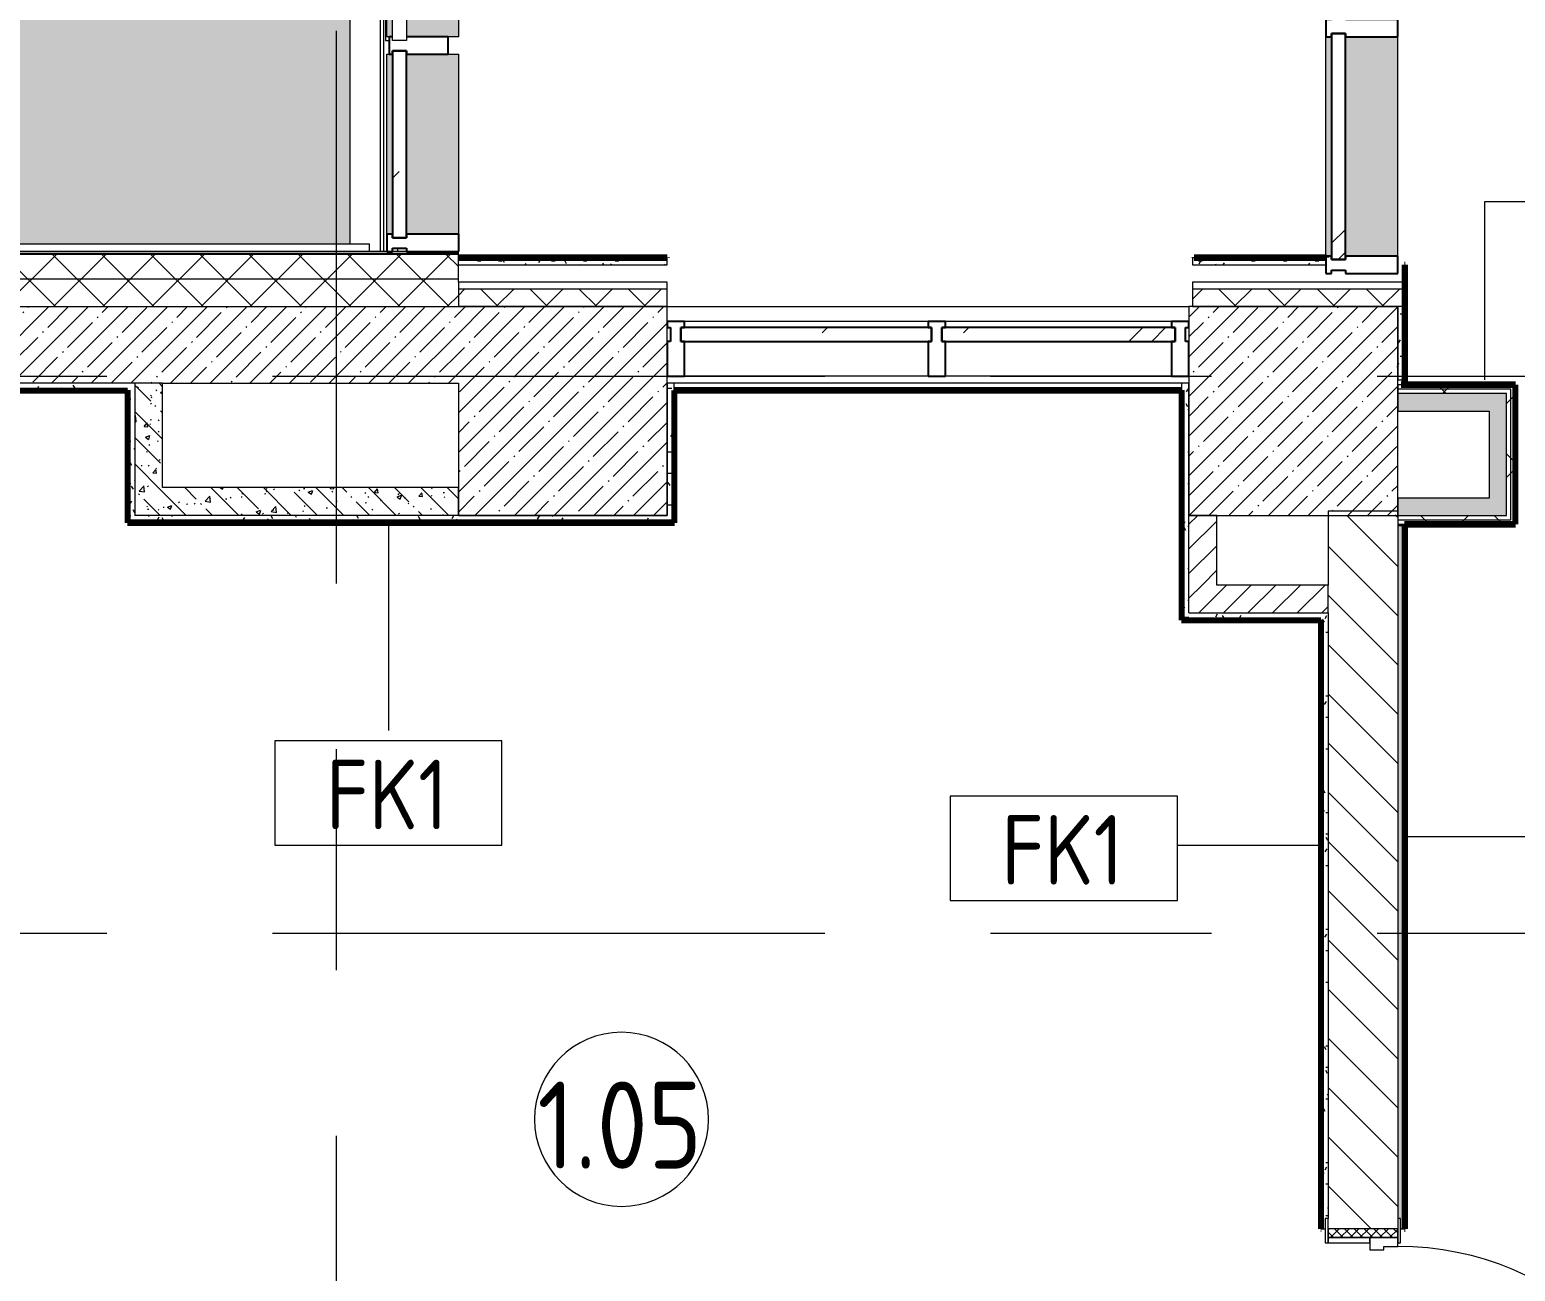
# Model space of a CAD drawing. Header units: millimetres. Extents: x -4060 to 187734, y -8553 to 29000.
# Drawn here: x 2828 to 7098, y 12428 to 15996 of the extents above; entities that cross this region are included whole.
import ezdxf

# ---------------------------------------------------------------- set-up
doc = ezdxf.new("R2010")
doc.units = ezdxf.units.MM
doc.linetypes.add('Осевая', pattern=[3175, 635, -476.25, 1587.5, -476.25])
for name, color, linetype, lineweight in [('A-AREA-IDEN', 7, 'Continuous', 9), ('A-DETL', 7, 'Continuous', 9), ('A-DETL-GENF', 7, 'Continuous', 9), ('A-DOOR', 7, 'Continuous', 9), ('A-DOOR-1', 7, 'Continuous', 13), ('A-DOOR-FRAM', 7, 'Continuous', 13), ('A-DOOR-FRAM-1', 7, 'Continuous', 9), ('A-GLAZ-CURT', 7, 'Continuous', 9), ('A-GLAZ-CURT-1', 7, 'Continuous', 25), ('A-GLAZ-CWMG', 7, 'Continuous', 9), ('A-GLAZ-CWMG-1', 7, 'Continuous', 25), ('A-WALL', 7, 'Continuous', 9), ('A-WALL-IDEN', 7, 'Continuous', 9), ('I-WALL', 7, 'Continuous', 9), ('S-COLS', 7, 'Continuous', 9), ('Оси-2', 7, 'Осевая', 9)]:
    doc.layers.add(name, color=color, linetype=linetype, lineweight=lineweight)
for name, color, linetype, lineweight, true_color in [('A-DETL-GENF-2', 7, 'Continuous', 9, 0xeeeeee), ('A-WALL-1', 7, 'Continuous', 9, 0xc0c0c0), ('A-WALL-3', 7, 'Continuous', 9, 0xff80c0), ('I-WALL-4', 7, 'Continuous', 9, 0xc0c0c0), ('I-WALL-7', 7, 'Continuous', 80, 0xff80c0), ('I-WALL-8', 7, 'Continuous', 53, 0xff80c0), ('S-WALL-ANLY-1', 7, 'Continuous', 5, 0x008040)]:
    doc.layers.add(name, color=color, linetype=linetype, lineweight=lineweight, true_color=true_color)
doc.styles.add('GOST Common', font='GOST_Common.ttf', dxfattribs={"width": 0.9, "height": 200})
doc.styles.add('GOST Common_1', font='GOST_Common.ttf', dxfattribs={"width": 0.9, "height": 250})
pattern_1 = [(45, (0, 0), (-70.7107, 70.7107), []), (135, (0, 0), (-70.7107, -70.7107), [])]
pattern_2 = [(45, (0, 0), (-57.02463, 57.02463), []), (45, (57.025, 0), (-57.02463, 57.02463), [100.806, -20.161, 3.353, -16.808])]
pattern_3 = [(135, (0, 0), (-75.43415, -75.43415), [106.68, -17.78, 3.556, -17.78]), (135, (0, 75.39), (-75.43415, -75.43415), []), (50, (0, 0), (127.5292, -11.1576), [13.335, -146.685]), (355, (0, 0), (-24.6697, 133.74), [10.668, -117.348]), (100.451, (10.63, -0.93), (102.8597, 122.5818), [11.333, -124.663]), (46.184, (0, 35.56), (189.7552, -29.4304), [20.002, -220.027]), (96.636, (15.81, 33.1), (166.1822, 173.1996), [17, -186.995]), (351.184, (0, 35.56), (166.184, 173.1976), [16.002, -176.022]), (21, (17.78, 26.67), (106.1303, -71.586), [13.335, -146.685]), (326, (17.78, 26.67), (43.2619, 128.9318), [10.668, -117.348]), (71.451, (26.62, 20.7), (149.392, 57.3451), [11.333, -124.663]), (37.5, (0, 0), (2.16223, 59.18836), [3.353, -112.573, 3.353, -115.773, -117.793]), (37.5, (0, 0), (2.16223, 59.18836), [-235.052, 3.353, -114.44]), (7.5, (0, 0), (46.77386, 70.12615), [3.353, -64.567, 3.353, -109.906, -44.894]), (7.5, (0, 0), (46.77386, 70.12615), [-181.178, 3.353, -41.542]), (327.5, (-39.65, 0), (94.91367, -4.0101), [3.353, -41.097, 3.353, -135.331, -184.023]), (327.5, (-39.65, 0), (94.91367, -4.0101), [-183.134, 3.353, -180.67]), (317.5, (-57.43, 0), (103.69057, 17.7988), [3.353, -54.432, 3.353, -88.748, -130.683]), (317.5, (-57.43, 0), (103.69057, 17.7988), [-149.885, 3.353, -127.33])]
pattern_4 = [(45, (0, 0), (-35.35534, 35.35534), [])]
pattern_5 = [(0, (0, 0), (121.92, 30.48), [10.058, -81.382, 10.058, -81.382, -487.68]), (0, (0, 0), (121.92, 30.48), [-182.88, 10.058, -172.822, 10.058, -81.382, -213.36]), (0, (0, 0), (121.92, 30.48), [-457.2, 10.058, -50.902, 10.058, -142.342]), (120, (45.72, 15.24), (-87.356454, 90.34582), [10.058, -81.382, 10.058, -81.382, -487.68]), (120, (45.72, 15.24), (-87.356454, 90.34582), [-182.88, 10.058, -172.822, 10.058, -81.382, -213.36]), (120, (45.72, 15.24), (-87.356454, 90.34582), [-457.2, 10.058, -50.902, 10.058, -142.342]), (240, (60.96, 76.2), (-34.563546, -120.82582), [10.058, -81.382, 10.058, -81.382, -487.68]), (240, (60.96, 76.2), (-34.563546, -120.82582), [-182.88, 10.058, -172.822, 10.058, -81.382, -213.36]), (240, (60.96, 76.2), (-34.563546, -120.82582), [-457.2, 10.058, -50.902, 10.058, -142.342])]
pattern_6 = [(45, (0, 0), (-106.066, 106.066), []), (135, (0, 0), (-106.066, -106.066), [])]

# ---------------------------------------------------------------- blocks, each defined once
blk = doc.blocks.new('Системная панель - Стекло - 40мм-23998915-План отделки стен 1 этажа в осях 1-12')
at = {"layer": 'A-GLAZ-CURT'}
h = blk.add_hatch(dxfattribs=at)
h.set_pattern_fill('FP_19', color=256, style=0, pattern_type=2)
h.set_pattern_definition([(135, (15566.62, -3971.1), (-282.843, -282.843), [200, -600]), (135, (15666.62, -4171.1), (-282.843, -282.843), [600, -200]), (135, (15766.62, -3771.1), (-282.843, -282.843), [200, -600])])
h.paths.add_polyline_path([(268.5, 15), (268.5, 40), (-268.5, 40), (-268.5, 0), (268.5, 0)])
at = {"layer": 'A-GLAZ-CURT-1'}
for p, q in [((268.5, 40), (-268.5, 40)), ((-268.5, 40), (-268.5, 0)), ((-268.5, 0), (268.5, 0)), ((268.5, 0), (268.5, 40))]:
    blk.add_line(p, q, dxfattribs=at)
blk = doc.blocks.new('Прямоугольный импост - Импост структурный с накладкой - 190мм-23188488-План отделки стен 1 этажа в осях 1-12')
at = {"layer": 'A-GLAZ-CWMG-1'}
for p, q in [((-50, 0), (-50, 17)), ((-50, 17), (0, 17)), ((-40, 0), (-50, 0)), ((-40, -40), (-40, 0)), ((0, 0), (-10, 0)), ((-10, 0), (-10, -40)), ((0, 17), (0, 0)), ((-50, -190), (-50, -40)), ((-50, -40), (-40, -40)), ((-10, -40), (0, -40)), ((0, -40), (0, -190)), ((0, -190), (-50, -190))]:
    blk.add_line(p, q, dxfattribs=at)
blk = doc.blocks.new('Прямоугольный импост - Импост структурный с накладкой - 190мм-23190188-План отделки стен 1 этажа в осях 1-12')
at = {"layer": 'A-GLAZ-CWMG'}
for points in [[(3861.1, 15408.1), (3871.1, 15408.1), (3871.1, 15925.1), (3854.1, 15925.1), (3854.1, 15408.1)], [(3911.1, 15408.1), (4061.1, 15408.1), (4061.1, 15925.1), (3911.1, 15925.1), (3911.1, 15893.2)]]:
    blk.add_hatch(color=256, dxfattribs=at).paths.add_polyline_path(points)
for p, q in [((3854.1, 15925.1), (3861.1, 15925.1)), ((3854.1, 15408.1), (3854.1, 15925.1)), ((4031.1, 15925.1), (4061.1, 15925.1)), ((4061.1, 15408.1), (4061.1, 15925.1))]:
    blk.add_line(p, q, dxfattribs=at)
blk = doc.blocks.new('Прямоугольный импост - Импост структурный с накладкой - 190мм-31929454-План отделки стен 1 этажа в осях 1-12')
at = {"layer": 'A-GLAZ-CWMG-1'}
for p, q in [((-50, 0), (-50, 17)), ((-50, 17), (0, 17)), ((-40, 0), (-50, 0)), ((-40, -40), (-40, 0)), ((0, 0), (-10, 0)), ((-10, 0), (-10, -40)), ((0, 17), (0, 0)), ((-50, -190), (-50, -40)), ((-50, -40), (-40, -40)), ((-10, -40), (0, -40)), ((0, -40), (0, -190)), ((0, -190), (-50, -190))]:
    blk.add_line(p, q, dxfattribs=at)
blk = doc.blocks.new('Системная панель - Стекло - 40мм-32473990-План отделки стен 1 этажа в осях 1-12')
at = {"layer": 'A-GLAZ-CURT'}
h = blk.add_hatch(dxfattribs=at)
h.set_pattern_fill('FP_36', color=256, style=0, pattern_type=2)
h.set_pattern_definition([(135, (15560, -6670), (-282.843, -282.843), [200, -600]), (135, (15660, -6870), (-282.843, -282.843), [600, -200]), (135, (15760, -6470), (-282.843, -282.843), [200, -600])])
h.paths.add_polyline_path([(325, 40), (-325, 40), (-325, 0), (325, 0)])
at = {"layer": 'A-GLAZ-CURT-1'}
for p, q in [((325, 40), (-325, 40)), ((-325, 40), (-325, 0)), ((-325, 0), (325, 0)), ((325, 0), (325, 40))]:
    blk.add_line(p, q, dxfattribs=at)
blk = doc.blocks.new('Прямоугольный импост - Импост структурный с накладкой - 190мм-32473988-План отделки стен 1 этажа в осях 1-12')
at = {"layer": 'A-GLAZ-CWMG'}
for points in [[(6553, 15345), (6570, 15345), (6570, 15975), (6553, 15975), (6553, 15893.2)], [(6610, 15345), (6760, 15345), (6760, 15975), (6610, 15975), (6610, 15893.2)]]:
    blk.add_hatch(color=256, dxfattribs=at).paths.add_polyline_path(points)
for p, q in [((6553, 15345), (6553, 15975)), ((6760, 15345), (6760, 15975))]:
    blk.add_line(p, q, dxfattribs=at)
blk = doc.blocks.new('Прямоугольный импост - Импост структурный с накладкой - 190мм-22862222-План отделки стен 1 этажа в осях 1-12')
at = {"layer": 'A-GLAZ-CWMG-1'}
for p, q in [((-25, 0), (-25, 17)), ((-25, 17), (25, 17)), ((25, 0), (15, 0)), ((15, 0), (15, -40)), ((25, 17), (25, 0)), ((-25, -190), (-25, -40)), ((15, -40), (25, -40)), ((25, -40), (25, -190)), ((25, -190), (-25, -190))]:
    blk.add_line(p, q, dxfattribs=at)
blk = doc.blocks.new('Прямоугольный импост - Импост структурный с накладкой - 190мм-23190275-План отделки стен 1 этажа в осях 1-12')
at = {"layer": 'A-GLAZ-CWMG'}
for points in [[(3854.1, 15975.1), (3871.1, 15975.1), (3871.1, 16750.1), (3854.1, 16750.1), (3854.1, 15982.1)], [(3911.1, 16073.1), (3911.1, 16750.1), (3871.1, 16750.1), (3871.1, 16073.1), (3886.1, 16073.1)], [(4006.1, 15975.1), (4061.1, 15975.1), (4061.1, 16750.1), (3911.1, 16750.1), (3911.1, 15975.1)]]:
    blk.add_hatch(color=256, dxfattribs=at).paths.add_polyline_path(points)
for p, q in [((3854.1, 15975.1), (3854.1, 16750.1)), ((3871.1, 16073.1), (3871.1, 16750.1)), ((3911.1, 16073.1), (3911.1, 16750.1)), ((4061.1, 15975.1), (4061.1, 16750.1)), ((3861.1, 15975.1), (3854.1, 15975.1)), ((4061.1, 15975.1), (4031.1, 15975.1))]:
    blk.add_line(p, q, dxfattribs=at)
blk = doc.blocks.new('110_Дверь_СКБ_1Ст_Внутренняя1 - Д-8 950x2100h_охрана-31784688-План отделки стен 1 этажа в осях 1-12')
at = {"layer": 'A-DOOR'}
h = blk.add_hatch(dxfattribs=at)
h.set_pattern_fill('FP_62', color=256, style=0, pattern_type=2)
h.set_pattern_definition([(135, (1826.41, 164.685), (-14.14214, -14.14214), []), (225, (1826.41, 164.685), (14.14214, -14.14214), [])])
h.paths.add_polyline_path([(487.5, 100), (462.5, 100), (462.5, -100), (487.5, -100)])
at = {"layer": 'A-DOOR-FRAM-1'}
h = blk.add_hatch(dxfattribs=at)
h.set_pattern_fill('FP_63', color=256, style=0, pattern_type=2)
h.set_pattern_definition([(45, (-296.384, 164.685), (-14.1421, 14.1421), []), (135, (-296.384, 164.685), (-14.1421, -14.1421), [])])
h.paths.add_polyline_path([(-437.5, 100), (-462.5, 100), (-462.5, -100), (-437.5, -99.7)])
at = {"layer": 'A-DOOR'}
blk.add_arc((437.5, 100), 850, 90, 180, dxfattribs=at)
at = {"layer": 'A-DOOR-1'}
for p, q in [((437.5, 950), (397.5, 950)), ((397.5, 950), (397.5, 100)), ((437.5, 100), (437.5, 950)), ((397.5, 100), (437.5, 100))]:
    blk.add_line(p, q, dxfattribs=at)
at = {"layer": 'A-DOOR-FRAM'}
for p, q in [((-422.5, 108), (-492.5, 108)), ((-492.5, 108), (-492.5, 100)), ((-492.5, 100), (-422.5, 100)), ((-437.5, 100), (-462.5, 100)), ((-462.5, 100), (-462.5, -100)), ((-412.5, 100), (-437.5, 100)), ((-437.5, 100), (-437.5, 20)), ((-437.5, -100), (-437.5, 100)), ((-422.5, 100), (-437.5, 100)), ((-437.5, 100), (-437.5, 99)), ((-437.5, 99), (-422.5, 99)), ((-422.5, 100), (-422.5, 108)), ((-422.5, 99), (-422.5, 100)), ((-412.5, 60), (-412.5, 100)), ((437.5, 100), (437.5, 60)), ((462.5, 100), (437.5, 100)), ((517.5, 108), (447.5, 108)), ((447.5, 108), (447.5, 100)), ((462.5, 100), (447.5, 100)), ((447.5, 100), (447.5, 99)), ((447.5, 100), (517.5, 100)), ((447.5, 99), (462.5, 99)), ((462.5, 20), (462.5, 100)), ((487.5, 100), (462.5, 100)), ((462.5, 100), (462.5, -100)), ((462.5, 99), (462.5, 100)), ((487.5, -100), (487.5, 100)), ((517.5, 100), (517.5, 108)), ((-402.5, 60), (-412.5, 60)), ((-402.5, 20), (-402.5, 60)), ((437.5, 60), (427.5, 60)), ((427.5, 60), (427.5, 20)), ((-437.5, 20), (-402.5, 20)), ((-422.5, 20), (-437.5, 20)), ((-437.5, 20), (-437.5, -100)), ((-422.5, -100), (-422.5, 20)), ((427.5, 20), (462.5, 20)), ((462.5, 20), (447.5, 20)), ((447.5, 20), (447.5, -100)), ((462.5, -100), (462.5, 20)), ((-422.5, -100), (-492.5, -100)), ((-492.5, -100), (-492.5, -108)), ((-492.5, -108), (-422.5, -108)), ((-462.5, -100), (-437.5, -100)), ((-437.5, -100), (-422.5, -100)), ((-422.5, -108), (-422.5, -100)), ((447.5, -100), (462.5, -100)), ((517.5, -100), (447.5, -100)), ((447.5, -100), (447.5, -108)), ((447.5, -108), (517.5, -108)), ((462.5, -100), (487.5, -100)), ((517.5, -108), (517.5, -100))]:
    blk.add_line(p, q, dxfattribs=at)
blk = doc.blocks.new('Прямоугольный импост - Импост структурный с накладкой - 170мм-23186685-План отделки стен 1 этажа в осях 1-12')
at = {"layer": 'A-GLAZ-CWMG'}
for p, q in [((3836.1, 15358.1), (3836.1, 16073.1)), ((3846.1, 15358.1), (3846.1, 16073.1)), ((3846.1, 15358.1), (3836.1, 15358.1)), ((3854.1, 15358.1), (3846.1, 15358.1)), ((3886.1, 15358.1), (3871.1, 15358.1)), ((3886.1, 15358.1), (3886.1, 15368.1)), ((3911.1, 15358.1), (3886.1, 15358.1))]:
    blk.add_line(p, q, dxfattribs=at)
blk = doc.blocks.new('Прямоугольный импост - Импост структурный с накладкой - 170мм-22968247-План отделки стен 1 этажа в осях 1-12')
at = {"layer": 'A-GLAZ-CWMG-1'}
for p, q in [((-25, 0), (-25, 10)), ((-25, 10), (25, 10)), ((25, 0), (15, 0)), ((15, 0), (15, -40)), ((25, 10), (25, 0)), ((-25, -160), (-25, -40)), ((15, -40), (25, -40)), ((25, -40), (25, -160)), ((25, -160), (-25, -160))]:
    blk.add_line(p, q, dxfattribs=at)
blk = doc.blocks.new('Прямоугольный импост - Импост структурный с накладкой - 170мм-23186686-План отделки стен 1 этажа в осях 1-12')
at = {"layer": 'A-GLAZ-CWMG'}
blk.add_line((3886.1, 15358.1), (3871.1, 15358.1), dxfattribs=at)
blk = doc.blocks.new('Системная панель - Стекло - 40мм-23997278-План отделки стен 1 этажа в осях 1-12')
at = {"layer": 'A-GLAZ-CURT'}
h = blk.add_hatch(dxfattribs=at)
h.set_pattern_fill('FP_99', color=256, style=0, pattern_type=2)
h.set_pattern_definition([(45, (-5160, -15040), (-282.843, 282.843), [200, -600]), (45, (-5360, -15140), (-282.843, 282.843), [600, -200]), (45, (-4960, -15240), (-282.843, 282.843), [200, -600])])
h.paths.add_polyline_path([(-350, -40), (360, -40), (360, 0), (-360, 0), (-360, -40)])
at = {"layer": 'A-GLAZ-CURT-1'}
for p, q in [((360, 0), (-360, 0)), ((-360, 0), (-360, -40)), ((360, -40), (360, 0)), ((-360, -40), (360, -40))]:
    blk.add_line(p, q, dxfattribs=at)
blk = doc.blocks.new('Прямоугольный импост - Импост структурный с накладкой - 160мм-23997279-План отделки стен 1 этажа в осях 1-12')
at = {"layer": 'A-GLAZ-CWMG-1'}
for p, q in [((-50, 40), (-50, 140)), ((-50, 140), (0, 140)), ((0, 140), (0, 40)), ((-40, 40), (-50, 40)), ((-50, -17), (-50, 0)), ((-50, 0), (-40, 0)), ((-40, 0), (-40, 40)), ((-10, 40), (-10, 0)), ((0, 40), (-10, 40)), ((-10, 0), (0, 0)), ((0, 0), (0, -17)), ((0, -17), (-50, -17))]:
    blk.add_line(p, q, dxfattribs=at)
blk = doc.blocks.new('Прямоугольный импост - Импост структурный с накладкой - 160мм-23997280-План отделки стен 1 этажа в осях 1-12')
at = {"layer": 'A-GLAZ-CWMG-1'}
for p, q in [((0, 140), (-50, 140)), ((-50, 140), (-50, 40)), ((0, 40), (0, 140)), ((-50, 40), (-40, 40)), ((-40, 0), (-50, 0)), ((-50, 0), (-50, -17)), ((-40, 40), (-40, 0)), ((-10, 0), (-10, 40)), ((-10, 40), (0, 40)), ((0, 0), (-10, 0)), ((0, -17), (0, 0)), ((-50, -17), (0, -17))]:
    blk.add_line(p, q, dxfattribs=at)
blk = doc.blocks.new('Прямоугольный импост - Импост структурный с накладкой - 160мм-23752558-План отделки стен 1 этажа в осях 1-12')
at = {"layer": 'A-GLAZ-CWMG'}
for p, q in [((5410, 15157), (4710, 15157)), ((5410, 15000), (4710, 15000))]:
    blk.add_line(p, q, dxfattribs=at)
blk = doc.blocks.new('Системная панель - Стекло - 40мм-23997281-План отделки стен 1 этажа в осях 1-12')
at = {"layer": 'A-GLAZ-CURT'}
h = blk.add_hatch(dxfattribs=at)
h.set_pattern_fill('FP_100', color=256, style=0, pattern_type=2)
h.set_pattern_definition([(45, (-5885, -15040), (-282.843, 282.843), [200, -600]), (45, (-6085, -15140), (-282.843, 282.843), [600, -200]), (45, (-5685, -15240), (-282.843, 282.843), [200, -600])])
h.paths.add_polyline_path([(335, -40), (335, 0), (-335, 0), (-335, -40), (325, -40)])
at = {"layer": 'A-GLAZ-CURT-1'}
for p, q in [((335, 0), (-335, 0)), ((-335, 0), (-335, -40)), ((335, -40), (335, 0)), ((-335, -40), (335, -40))]:
    blk.add_line(p, q, dxfattribs=at)
blk = doc.blocks.new('Прямоугольный импост - Импост структурный с накладкой - 160мм-23772036-План отделки стен 1 этажа в осях 1-12')
at = {"layer": 'A-GLAZ-CWMG'}
for p, q in [((6110, 15157), (5460, 15157)), ((6110, 15000), (5460, 15000))]:
    blk.add_line(p, q, dxfattribs=at)
blk = doc.blocks.new('Прямоугольный импост - Импост структурный с накладкой - 160мм-23997282-План отделки стен 1 этажа в осях 1-12')
at = {"layer": 'A-GLAZ-CWMG-1'}
for p, q in [((-25, 40), (-25, 140)), ((-25, 140), (25, 140)), ((25, 140), (25, 40)), ((-15, 40), (-25, 40)), ((-25, -17), (-25, 0)), ((-25, 0), (-15, 0)), ((-15, 0), (-15, 40)), ((15, 40), (15, 0)), ((25, 40), (15, 40)), ((15, 0), (25, 0)), ((25, 0), (25, -17)), ((25, -17), (-25, -17))]:
    blk.add_line(p, q, dxfattribs=at)
blk = doc.blocks.new('Дверь_Витражная_СКБ_2Ст - ВН-1_ ДВН_ДАО_Главный вход_1800 в свету 4-31912968-План отделки стен 1 этажа в осях 1-12')
at = {"layer": 'A-DETL-GENF'}
for p, q in [((-885, -20), (-885, -17)), ((-885, -17), (-885, -20)), ((-777, -20), (-885, -20)), ((-885, -20), (-777, -20)), ((-768, -20), (-813, -20)), ((-813, -1020), (-813, -20)), ((-768, -20), (-813, -20)), ((-813, -20), (-813, -1020)), ((-777, -17), (-777, -20)), ((-777, -20), (-777, -17)), ((-768, -1020), (-768, -20)), ((-768, -1020), (-768, -20)), ((732, -20), (777, -20)), ((732, -574), (732, -20)), ((732, -20), (732, -574)), ((777, -20), (732, -20)), ((777, -17), (777, -20)), ((777, -17), (777, -20)), ((777, -574), (777, -20)), ((777, -574), (777, -20)), ((777, -20), (885, -20)), ((777, -20), (885, -20)), ((885, -20), (885, -10)), ((885, -20), (885, -10)), ((-813, -100), (-768, -100)), ((-803, -940), (-803, -100)), ((-759, -940), (-759, -100)), ((723, -494), (723, -100)), ((777, -100), (732, -100)), ((767, -494), (767, -100)), ((777, -494), (732, -494)), ((777, -574), (732, -574)), ((732, -574), (777, -574)), ((-813, -940), (-768, -940)), ((-813, -1020), (-768, -1020)), ((-813, -1020), (-768, -1020))]:
    blk.add_line(p, q, dxfattribs=at)
at = {"layer": 'A-DOOR'}
for p, q in [((-777, -1020), (-777, -20)), ((777, -574), (777, -20))]:
    blk.add_line(p, q, dxfattribs=at)
for centre, radius, start, end in [((-777, -20), 1000, 270, 0), ((777, -20), 554, 180, 270)]:
    blk.add_arc(centre, radius, start, end, dxfattribs=at)
at = {"layer": 'A-DOOR-1'}
for p, q in [((-885, 40), (-777, 40)), ((-885, 0), (-885, 40)), ((-777, 40), (-777, 0)), ((777, 40), (885, 40)), ((777, 0), (777, 40)), ((885, 40), (885, 0)), ((-777, 0), (-885, 0)), ((885, 0), (777, 0))]:
    blk.add_line(p, q, dxfattribs=at)
blk = doc.blocks.new('М_стена_0001 - Типоразмер_без рамки-25382661-План отделки стен 1 этажа в осях 1-12')
at = {"layer": 'A-WALL-IDEN'}
for p, q in [((3.258, 1.523), (-3.273, 1.523)), ((-3.273, 1.523), (-3.273, -1.477)), ((3.258, -1.477), (3.258, 1.523)), ((-3.273, -1.477), (3.258, -1.477))]:
    blk.add_line(p, q, dxfattribs=at)
blk = doc.blocks.new('Марка_Помещения - Номер-25198446-План отделки стен 1 этажа в осях 1-12')
at = {"layer": 'A-AREA-IDEN'}
for start, end in [(360, 180), (180, 360)]:
    blk.add_arc((0, 0), 2.5, start, end, dxfattribs=at)

msp = doc.modelspace()

# ---------------------------------------------------------------- hatches: boundary and pattern name
at = {"layer": 'A-DETL-GENF-2'}
msp.add_hatch(color=256, dxfattribs=at).paths.add_polyline_path([(-290, 15380), (3749.1, 15380), (3749.1, 16073.1), (3297.1, 16073.1), (3297.1, 16118.1), (3749.1, 16118.1), (3749.1, 17618.1), (2851.1, 17618.1), (2851.1, 17663.1), (3749.1, 17663.1), (3749.1, 19082.1), (2871.1, 19082.1), (2871.1, 19127.1), (3749.1, 19127.1), (3749.1, 20627.1), (3317.1, 20627.1), (3317.1, 20672.1), (3749.1, 20672.1), (3749.1, 27252), (-290, 27252), (-290, 16953.1)])
at = {"layer": 'A-WALL'}
h = msp.add_hatch(dxfattribs=at)
h.set_pattern_fill('FP_8', color=256, style=0, pattern_type=2)
h.set_pattern_definition(pattern_1)
h.paths.add_polyline_path([(986.5, 15200), (4060, 15200), (4060, 15350), (-110, 15350), (-110, 15200), (390, 15200)])
at = {"layer": 'I-WALL'}
h = msp.add_hatch(dxfattribs=at)
h.set_pattern_fill('FP_106', color=256, style=0, pattern_type=2)
h.set_pattern_definition(pattern_5)
h.paths.add_polyline_path([(4383.2, 15320), (4660, 15320), (4660, 15340), (4060, 15340), (4060, 15320)])
h = msp.add_hatch(dxfattribs=at)
h.set_pattern_fill('FP_106', color=256, style=0, pattern_type=2)
h.set_pattern_definition(pattern_5)
h.paths.add_polyline_path([(6421.2, 15320), (6553, 15320), (6553, 15340), (6170, 15340), (6170, 15320)])
h = msp.add_hatch(dxfattribs=at)
h.set_pattern_fill('FP_8', color=256, style=0, pattern_type=2)
h.set_pattern_definition(pattern_1)
h.paths.add_polyline_path([(4383.2, 15200), (4660, 15200), (4660, 15250), (4060, 15250), (4060, 15200)])
h = msp.add_hatch(dxfattribs=at)
h.set_pattern_fill('FP_8', color=256, style=0, pattern_type=2)
h.set_pattern_definition(pattern_1)
h.paths.add_polyline_path([(6421.2, 15200), (6780, 15200), (6780, 15250), (6170, 15250), (6170, 15200)])
h = msp.add_hatch(dxfattribs=at)
h.set_pattern_fill('FP_1', color=256, style=0, pattern_type=2)
h.set_pattern_definition(pattern_2)
h.paths.add_polyline_path([(3703.8, 14980), (4060, 14980), (4060, 15200), (390, 15200), (390, 14980), (3210, 14980)])
h = msp.add_hatch(dxfattribs=at)
h.set_pattern_fill('FP_106', color=256, style=0, pattern_type=2)
h.set_pattern_definition(pattern_5)
h.paths.add_polyline_path([(6780, 14990), (6780, 15200), (6760, 15200), (6760, 14990)])
h = msp.add_hatch(dxfattribs=at)
h.set_pattern_fill('FP_106', color=256, style=0, pattern_type=2)
h.set_pattern_definition(pattern_5)
h.paths.add_polyline_path([(3109, 14960), (3130, 14960), (3130, 14980), (460, 14980), (460, 14960), (3045.5, 14960)])
h = msp.add_hatch(dxfattribs=at)
h.set_pattern_fill('FP_106', color=256, style=0, pattern_type=2)
h.set_pattern_definition(pattern_5)
h.paths.add_polyline_path([(3130, 14580), (3130, 14960), (3110, 14960), (3110, 14580)])
h = msp.add_hatch(dxfattribs=at)
h.set_pattern_fill('FP_45', color=256, style=0, pattern_type=2)
h.set_pattern_definition(pattern_3)
h.paths.add_polyline_path([(3130, 14600), (3210, 14600), (3210, 14980), (3130, 14980), (3130, 14680)])
h = msp.add_hatch(dxfattribs=at)
h.set_pattern_fill('FP_106', color=256, style=0, pattern_type=2)
h.set_pattern_definition(pattern_5)
h.paths.add_polyline_path([(6140, 14960), (6160, 14960), (6160, 14980), (6139, 14980), (6139, 14960)])
h.paths.add_polyline_path([(4680, 14960), (4680, 14980), (4660, 14980), (4660, 14960)])
h = msp.add_hatch(dxfattribs=at)
h.set_pattern_fill('FP_106', color=256, style=0, pattern_type=2)
h.set_pattern_definition(pattern_5)
h.paths.add_polyline_path([(4680, 14600), (4680, 14960), (4660, 14960), (4660, 14600)])
h = msp.add_hatch(dxfattribs=at)
h.set_pattern_fill('FP_106', color=256, style=0, pattern_type=2)
h.set_pattern_definition(pattern_5)
h.paths.add_polyline_path([(6140, 14300), (6160, 14300), (6160, 14960), (6140, 14959), (6140, 14320)])
h = msp.add_hatch(dxfattribs=at)
h.set_pattern_fill('FP_108', color=256, style=0, pattern_type=2)
h.set_pattern_definition(pattern_6)
h.paths.add_polyline_path([(7022.5, 14962.5), (7097.5, 14962.5), (7097.5, 14975), (6760, 14975), (6760, 14962.5), (6780, 14962.5)])
h = msp.add_hatch(dxfattribs=at)
h.set_pattern_fill('FP_108', color=256, style=0, pattern_type=2)
h.set_pattern_definition(pattern_6)
h.paths.add_polyline_path([(7022.5, 14950), (7085, 14950), (7085, 14962.5), (6760, 14962.5), (6760, 14950), (6780, 14950)])
for points in [[(7022.5, 14900), (7072.5, 14900), (7072.5, 14950), (6760, 14950), (6760, 14900), (6780, 14900)], [(7072.5, 14650), (7072.5, 14900), (7022.5, 14900), (7022.5, 14650)], [(6780, 14600), (7072.5, 14600), (7072.5, 14650), (6760, 14650), (6760, 14600)]]:
    msp.add_hatch(color=256, dxfattribs=at).paths.add_polyline_path(points)
h = msp.add_hatch(dxfattribs=at)
h.set_pattern_fill('FP_108', color=256, style=0, pattern_type=2)
h.set_pattern_definition(pattern_6)
h.paths.add_polyline_path([(7085, 14600), (7085, 14950), (7072.5, 14950), (7072.5, 14600)])
h = msp.add_hatch(dxfattribs=at)
h.set_pattern_fill('FP_108', color=256, style=0, pattern_type=2)
h.set_pattern_definition(pattern_6)
h.paths.add_polyline_path([(7085, 14587.5), (7097.5, 14587.5), (7097.5, 14962.5), (7085, 14962.5), (7085, 14600)])
h = msp.add_hatch(dxfattribs=at)
h.set_pattern_fill('FP_45', color=256, style=0, pattern_type=2)
h.set_pattern_definition(pattern_3)
h.paths.add_polyline_path([(3210, 14600), (4060, 14600), (4060, 14680), (3210, 14680)])
h = msp.add_hatch(dxfattribs=at)
h.set_pattern_fill('FP_20', color=256, style=0, pattern_type=2)
h.set_pattern_definition([(135, (0, 0), (-70.7107, -70.7107), [])])
h.paths.add_polyline_path([(6760, 11400), (6760, 11600), (6560, 11600), (6560, 11400)])
h.paths.add_polyline_path([(6560, 12550), (6760, 12550), (6760, 14612.5), (6751.5, 14600), (6560, 14600), (6560, 12580)])
h = msp.add_hatch(dxfattribs=at)
h.set_pattern_fill('FP_106', color=256, style=0, pattern_type=2)
h.set_pattern_definition(pattern_5)
h.paths.add_polyline_path([(4660, 14580), (4680, 14580), (4680, 14600), (3130, 14600), (3130, 14580), (4060, 14580)])
h = msp.add_hatch(dxfattribs=at)
h.set_pattern_fill('FP_21', color=256, style=0, pattern_type=2)
h.set_pattern_definition(pattern_4)
h.paths.add_polyline_path([(6240, 14400), (6240, 14600), (6160, 14600), (6160, 14400)])
h = msp.add_hatch(dxfattribs=at)
h.set_pattern_fill('FP_108', color=256, style=0, pattern_type=2)
h.set_pattern_definition(pattern_6)
h.paths.add_polyline_path([(6780, 14587.5), (7085, 14587.5), (7085, 14600), (6760, 14600), (6760, 14587.5)])
h = msp.add_hatch(dxfattribs=at)
h.set_pattern_fill('FP_108', color=256, style=0, pattern_type=2)
h.set_pattern_definition(pattern_6)
h.paths.add_polyline_path([(6780, 14575), (7097.5, 14575), (7097.5, 14587.5), (6760, 14587.5), (6760, 14575)])
h = msp.add_hatch(dxfattribs=at)
h.set_pattern_fill('FP_106', color=256, style=0, pattern_type=2)
h.set_pattern_definition(pattern_5)
h.paths.add_polyline_path([(6780, 10900), (6780, 11600), (6768, 11600), (6768, 11570), (6760, 11570), (6760, 10900)])
h.paths.add_polyline_path([(6780, 12550), (6780, 14570), (6760, 14570), (6760, 12580), (6768, 12580), (6768, 12550)])
h = msp.add_hatch(dxfattribs=at)
h.set_pattern_fill('FP_21', color=256, style=0, pattern_type=2)
h.set_pattern_definition(pattern_4)
h.paths.add_polyline_path([(6484.7, 14320), (6560, 14320), (6560, 14400), (6160, 14400), (6160, 14320), (6421.2, 14320)])
h = msp.add_hatch(dxfattribs=at)
h.set_pattern_fill('FP_106', color=256, style=0, pattern_type=2)
h.set_pattern_definition(pattern_5)
h.paths.add_polyline_path([(6160, 14300), (6560, 14300), (6560, 14320), (6160, 14320)])
h = msp.add_hatch(dxfattribs=at)
h.set_pattern_fill('FP_106', color=256, style=0, pattern_type=2)
h.set_pattern_definition(pattern_5)
h.paths.add_polyline_path([(6560, 11400), (6560, 11570), (6552, 11570), (6552, 11600), (6540, 11600), (6540, 11400)])
h.paths.add_polyline_path([(6540, 12550), (6552, 12550), (6552, 12580), (6560, 12580), (6560, 14300), (6540, 14299), (6540, 12713.5)])
at = {"layer": 'S-COLS'}
h = msp.add_hatch(dxfattribs=at)
h.set_pattern_fill('FP_1', color=256, style=0, pattern_type=2)
h.set_pattern_definition(pattern_2)
h.paths.add_polyline_path([(4660, 14600), (4660, 15200), (4060, 15200), (4060, 14600)])
h = msp.add_hatch(dxfattribs=at)
h.set_pattern_fill('FP_1', color=256, style=0, pattern_type=2)
h.set_pattern_definition(pattern_2)
h.paths.add_polyline_path([(6421.2, 14600), (6751.5, 14600), (6760, 14612.5), (6760, 15200), (6160, 15200), (6160, 14600)])

# ---------------------------------------------------------------- linework, layer by layer
at = {"layer": 'A-DETL'}
for p, q in [((3749.1, 15380), (3749.1, 27252)), ((-290, 15380), (3749.1, 15380))]:
    msp.add_line(p, q, dxfattribs=at)
at = {"layer": 'A-WALL'}
for p, q in [((4060, 15353), (-263, 15353)), ((4060, 15350), (-260, 15350)), ((4660, 15250), (4060, 15250)), ((6780, 15250), (6170, 15250)), ((390, 15200), (4060, 15200)), ((6780, 15200), (6760, 15200)), ((3109, 14960), (3110, 14960)), ((3210, 14980), (3130, 14980)), ((4680, 14959), (4680, 14960)), ((7085, 14962.5), (6760, 14962.5)), ((7072.5, 14950), (6760, 14950)), ((7072.5, 14600), (7072.5, 14950)), ((7085, 14587.5), (7085, 14962.5)), ((6760, 14600), (7072.5, 14600)), ((6760, 14587.5), (7085, 14587.5)), ((6560, 14320), (6560, 14400)), ((6160, 14300), (6540, 14300)), ((6540, 14300), (6540, 14299))]:
    msp.add_line(p, q, dxfattribs=at)
at = {"layer": 'A-WALL-1'}
for p, q in [((-290, 15380), (3805, 15380)), ((3805, 15358), (3805, 15380)), ((4060, 15358), (-268, 15358)), ((4060, 15270), (4060, 15358))]:
    msp.add_line(p, q, dxfattribs=at)
at = {"layer": 'A-WALL-3'}
for p, q in [((3109, 14960), (460, 14960)), ((4680, 14959), (4680, 14600)), ((6140, 14960), (6139, 14960)), ((6540, 12550), (6540, 14299))]:
    msp.add_line(p, q, dxfattribs=at)
at = {"layer": 'A-WALL-IDEN'}
for p, q in [((7010.4, 15501.7), (7577.5, 15501.7)), ((7010.4, 14989.9), (7010.4, 15501.7)), ((3859, 14579.5), (3859, 13982.5)), ((6780.5, 13677.7), (7191.4, 13677.7)), ((6539.5, 13651.6), (6127, 13651.6))]:
    msp.add_line(p, q, dxfattribs=at)
at = {"layer": 'I-WALL-4'}
for p, q in [((4660, 15320), (4660, 15340)), ((6175, 15340), (6170, 15340)), ((6170, 15340), (6170, 15320)), ((6553, 15320), (6553, 15340)), ((4060, 15320), (4660, 15320)), ((6170, 15320), (6553, 15320)), ((4660, 15270), (4060, 15270)), ((4060, 15270), (4060, 15200)), ((4660, 15200), (4660, 15270)), ((6780, 15270), (6170, 15270)), ((6170, 15270), (6170, 15200)), ((4060, 15200), (6160, 15200)), ((6170, 15200), (6760, 15200)), ((6760, 15200), (6760, 14990)), ((6760, 14990), (6780, 14990)), ((3130, 14980), (465, 14980)), ((3130, 14980), (3130, 14600)), ((3210, 14980), (4060, 14980)), ((3210, 14680), (3210, 14980)), ((6160, 14980), (4660, 14980)), ((4660, 14980), (4660, 14600)), ((4680, 14960), (4680, 14980)), ((6139, 14980), (6139, 14960)), ((6160, 14320), (6160, 14980)), ((6770, 14975), (6760, 14975)), ((6760, 14975), (6760, 14900)), ((6760, 14900), (7022.5, 14900)), ((7022.5, 14900), (7022.5, 14650)), ((4060, 14680), (3210, 14680)), ((4060, 14600), (4060, 14680)), ((6760, 14650), (6760, 12580)), ((7022.5, 14650), (6760, 14650)), ((6560, 14612.5), (6560, 14400)), ((6760, 14612.5), (6560, 14612.5)), ((4660, 14600), (3130, 14600)), ((6240, 14600), (6160, 14600)), ((6240, 14400), (6240, 14600)), ((6760, 14575), (6780, 14575)), ((6780, 14570), (6760, 14570)), ((6560, 14400), (6240, 14400)), ((6160, 14320), (6560, 14320)), ((6560, 14320), (6560, 12580)), ((6540, 12550), (6552, 12550)), ((6768, 12550), (6780, 12550))]:
    msp.add_line(p, q, dxfattribs=at)
at = {"layer": 'I-WALL-7'}
for p, q in [((4660, 15341), (4060, 15341)), ((4060, 15340), (4660, 15340)), ((4660, 15340), (4660, 15341)), ((6555, 15341), (6175, 15341)), ((6175, 15341), (6175, 15340)), ((6175, 15340), (6555, 15340)), ((6555, 15340), (6555, 15341)), ((6781, 15320.5), (6780, 15320.5)), ((6780, 15320.5), (6780, 14976)), ((6781, 14976), (6781, 15320.5)), ((461, 14959), (3109, 14959)), ((3109, 14959), (3109, 14579)), ((3110, 14580), (3110, 14960)), ((6139, 14960), (4680, 14960)), ((4681, 14959), (6140, 14959)), ((4681, 14579), (4681, 14959)), ((6139, 14960), (6139, 14299)), ((6140, 14300), (6140, 14959)), ((6780, 14976), (6770, 14976)), ((6770, 14976), (6770, 14975)), ((6770, 14975), (7097.5, 14975)), ((7098.5, 14976), (6781, 14976)), ((7097.5, 14975), (7097.5, 14575)), ((3109, 14579), (4681, 14579)), ((4680, 14580), (3110, 14580)), ((4680, 14600), (4680, 14580)), ((6780, 14575), (6780, 12550)), ((7097.5, 14575), (6780, 14575)), ((6781, 12550), (6781, 14574)), ((6781, 14574), (7098.5, 14574)), ((6139, 14299), (6539, 14299)), ((6160, 14300), (6140, 14300)), ((6539, 14299), (6539, 12550)), ((6539, 12550), (6540, 12550)), ((6780, 12550), (6781, 12550))]:
    msp.add_line(p, q, dxfattribs=at)
at = {"layer": 'I-WALL-8'}
msp.add_line((6140, 14959), (6140, 14960), dxfattribs=at)
at = {"layer": 'S-COLS'}
for p, q in [((4660, 15200), (4060, 15200)), ((4660, 14600), (4660, 15200)), ((6760, 15200), (6160, 15200)), ((6160, 15200), (6160, 14600)), ((6760, 14600), (6760, 15200)), ((4060, 14980), (4060, 14600)), ((4060, 14600), (4660, 14600)), ((6160, 14600), (6760, 14600))]:
    msp.add_line(p, q, dxfattribs=at)
at = {"layer": 'S-WALL-ANLY-1'}
msp.add_line((4060, 15279), (-189, 15279), dxfattribs=at)
at = {"layer": 'Оси-2'}
for p, q in [((3710, 593.7), (3710, 24898.1)), ((-760.2, 15000), (35390, 15000)), ((-760.2, 13400), (35390, 13400))]:
    msp.add_line(p, q, dxfattribs=at)

# ---------------------------------------------------------------- block references
at = {"layer": 'A-AREA-IDEN', "xscale": 99.99999999999993, "yscale": 99.99999999999993, "zscale": 99.99999999999993}
msp.add_blockref('Марка_Помещения - Номер-25198446-План отделки стен 1 этажа в осях 1-12', (4529, 12864.9), dxfattribs=at)
at = {"layer": 'A-DOOR'}
for name, p, rotation in [('Дверь_Витражная_СКБ_2Ст - ВН-1_ ДВН_ДАО_Главный вход_1800 в свету 4-31912968-План отделки стен 1 этажа в осях 1-12', (3871.1, 16850.1), 269.9999999999999), ('110_Дверь_СКБ_1Ст_Внутренняя1 - Д-8 950x2100h_охрана-31784688-План отделки стен 1 этажа в осях 1-12', (6660, 12087.5), 270)]:
    msp.add_blockref(name, p, dxfattribs=dict(at, rotation=rotation))
at = {"layer": 'A-GLAZ-CURT', "rotation": 269.9999999999999}
for name, p in [('Системная панель - Стекло - 40мм-32473990-План отделки стен 1 этажа в осях 1-12', (6570, 15660)), ('Системная панель - Стекло - 40мм-23998915-План отделки стен 1 этажа в осях 1-12', (3871.1, 15666.6))]:
    msp.add_blockref(name, p, dxfattribs=at)
at = {"layer": 'A-GLAZ-CURT'}
for name, p in [('Системная панель - Стекло - 40мм-23997278-План отделки стен 1 этажа в осях 1-12', (5060, 15140)), ('Системная панель - Стекло - 40мм-23997281-План отделки стен 1 этажа в осях 1-12', (5785, 15140))]:
    msp.add_blockref(name, p, dxfattribs=at)
at = {"layer": 'A-GLAZ-CWMG'}
for name in ['Прямоугольный импост - Импост структурный с накладкой - 170мм-23186685-План отделки стен 1 этажа в осях 1-12', 'Прямоугольный импост - Импост структурный с накладкой - 170мм-23186686-План отделки стен 1 этажа в осях 1-12', 'Прямоугольный импост - Импост структурный с накладкой - 190мм-23190275-План отделки стен 1 этажа в осях 1-12', 'Прямоугольный импост - Импост структурный с накладкой - 190мм-32473988-План отделки стен 1 этажа в осях 1-12', 'Прямоугольный импост - Импост структурный с накладкой - 190мм-23190188-План отделки стен 1 этажа в осях 1-12', 'Прямоугольный импост - Импост структурный с накладкой - 160мм-23752558-План отделки стен 1 этажа в осях 1-12', 'Прямоугольный импост - Импост структурный с накладкой - 160мм-23772036-План отделки стен 1 этажа в осях 1-12']:
    msp.add_blockref(name, (0, 0), dxfattribs=at)
at = {"layer": 'A-GLAZ-CWMG', "extrusion": (0, 0, -1)}
for name, p, rotation in [('Прямоугольный импост - Импост структурный с накладкой - 190мм-22862222-План отделки стен 1 этажа в осях 1-12', (-6570, 16000), 270.0000000000001), ('Прямоугольный импост - Импост структурный с накладкой - 170мм-22968247-План отделки стен 1 этажа в осях 1-12', (-3871.1, 15950.1), 270.0000000000001), ('Прямоугольный импост - Импост структурный с накладкой - 190мм-23188488-План отделки стен 1 этажа в осях 1-12', (-3871.1, 15358.1), 270.0000000000001), ('Прямоугольный импост - Импост структурный с накладкой - 190мм-31929454-План отделки стен 1 этажа в осях 1-12', (-6570, 15295), 270.0000000000001), ('Прямоугольный импост - Импост структурный с накладкой - 160мм-23997282-План отделки стен 1 этажа в осях 1-12', (-5435, 15140), 180), ('Прямоугольный импост - Импост структурный с накладкой - 160мм-23997279-План отделки стен 1 этажа в осях 1-12', (-6160, 15140), 180)]:
    msp.add_blockref(name, p, dxfattribs=dict(at, rotation=rotation))
at = {"layer": 'A-GLAZ-CWMG', "rotation": 180}
msp.add_blockref('Прямоугольный импост - Импост структурный с накладкой - 160мм-23997280-План отделки стен 1 этажа в осях 1-12', (4660, 15140), dxfattribs=at)
at = {"layer": 'A-WALL-IDEN', "xscale": 99.99999999999993, "yscale": 99.99999999999993, "zscale": 99.99999999999993}
for p in [(3859.7, 13800), (5801.2, 13641.1)]:
    msp.add_blockref('М_стена_0001 - Типоразмер_без рамки-25382661-План отделки стен 1 этажа в осях 1-12', p, dxfattribs=at)

# ---------------------------------------------------------------- texts
at = {"layer": 'A-AREA-IDEN', "insert": (4287.1, 12973.4), "char_height": 250, "width": 606.076, "attachment_point": 1, "style": 'GOST Common_1'}
msp.add_mtext('1.05', dxfattribs=at)
at = {"layer": 'A-WALL-IDEN', "char_height": 200, "width": 447.342, "attachment_point": 1, "style": 'GOST Common'}
for insert in [(3679.5, 13898.1), (5621, 13739.1)]:
    msp.add_mtext('FK1', dxfattribs=dict(at, insert=insert))

doc.saveas('drawing.dxf')
